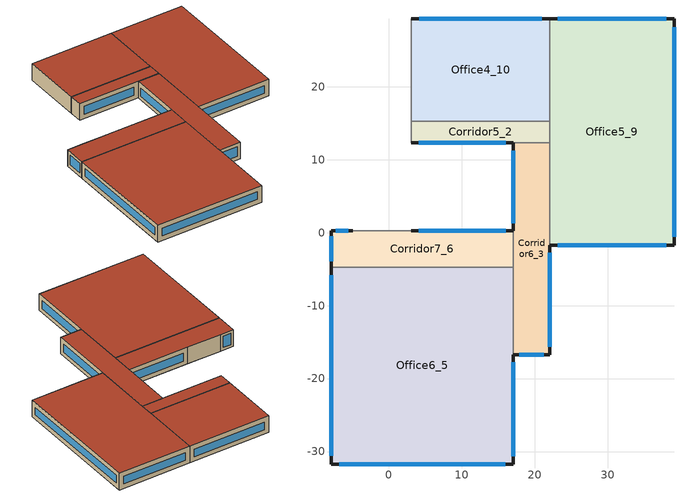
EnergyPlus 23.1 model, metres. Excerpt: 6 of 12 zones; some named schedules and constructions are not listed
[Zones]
Corridor5_2
 floor outside (90.1-2019 Nonresidential CZ 0 Exterior Floor (Mass)): 3.11,15.28 22.11,15.28 22.11,12.28 3.11,12.28 z7.07
 wall outside (90.1-2019 Nonresidential CZ 0 Exterior Wall (Mass)): 3.11,12.28 17.11,12.28 z7.07:11.07
 wall to Corridor4_4 (Interior Partition (Mass)): 3.11,15.28 3.11,12.28 z7.07:11.07
 wall to Corridor6_3 (Interior Partition (Mass)): 17.11,12.28 22.11,12.28 z7.07:11.07
 wall to Office5_9 (Interior Partition (Mass)): 22.11,12.28 22.11,15.28 z7.07:11.07
 wall to Office4_10 (Interior Partition (Mass)): 22.11,15.28 3.11,15.28 z7.07:11.07
 window (DoublePaneLoEe2): 4.16,12.28 16.05,12.28 z8.13:10.02
 roof outside (90.1-2019 Nonresidential CZ 0 Exterior Roof (Mass)): 3.11,15.28 3.11,12.28 22.11,12.28 22.11,15.28 z11.07
Corridor6_3
 floor outside (90.1-2019 Nonresidential CZ 0 Exterior Floor (Mass)): 17.11,12.28 22.11,12.28 22.11,-16.72 17.11,-16.72 z7.07
 wall outside (90.1-2019 Nonresidential CZ 0 Exterior Wall (Mass)): 17.11,12.28 17.11,0.28 / 17.11,-16.72 22.11,-16.72 22.11,-1.72 z7.07:11.07
 wall to Office6_5 (Interior Partition (Mass)): 17.11,-4.72 17.11,-16.72 z7.07:11.07
 wall to Corridor7_6 (Interior Partition (Mass)): 17.11,0.28 17.11,-4.72 z7.07:11.07
 wall to Office5_9 (Interior Partition (Mass)): 22.11,-1.72 22.11,12.28 z7.07:11.07
 window (DoublePaneLoEe2): 17.11,11.25 17.11,1.32 z8.11:10.04; 17.92,-16.72 21.29,-16.72 z7.89:10.26; 22.11,-15.65 22.11,-2.78 z8.14:10.01
 roof outside (90.1-2019 Nonresidential CZ 0 Exterior Roof (Mass)): 17.11,12.28 17.11,-16.72 22.11,-16.72 22.11,12.28 z11.07
Office6_5
 floor outside (90.1-2019 Nonresidential CZ 0 Exterior Floor (Mass)): -7.89,-31.72 -7.89,-4.72 17.11,-4.72 17.11,-31.72 z7.07
 wall outside (90.1-2019 Nonresidential CZ 0 Exterior Wall (Mass)): -7.89,-4.72 -7.89,-31.72 17.11,-31.72 17.11,-16.72 z7.07:11.07
 wall to Corridor7_6 (Interior Partition (Mass)): 17.11,-4.72 -7.89,-4.72 z7.07:11.07
 window (DoublePaneLoEe2): -6.77,-31.72 15.99,-31.72 z8.19:9.95; 17.11,-30.65 17.11,-17.78 z8.14:10.01; -7.89,-5.84 -7.89,-30.59 z8.2:9.95
 roof outside (90.1-2019 Nonresidential CZ 0 Exterior Roof (Mass)): -7.89,-31.72 17.11,-31.72 17.11,-4.72 -7.89,-4.72 z11.07
Corridor7_6
 floor outside (90.1-2019 Nonresidential CZ 0 Exterior Floor (Mass)): -7.89,-4.72 -7.89,0.28 17.11,0.28 17.11,-4.72 z7.07
 wall outside (90.1-2019 Nonresidential CZ 0 Exterior Wall (Mass)): -4.89,0.28 -7.89,0.28 -7.89,-4.72 / 17.11,0.28 3.11,0.28 z7.07:11.07
 wall to Corridor4_4 (Interior Partition (Mass)_FLIPPED): 3.11,0.28 -4.89,0.28 z7.07:11.07
 window (DoublePaneLoEe2): -5.52,0.28 -7.27,0.28 z7.7:10.45; 16.05,0.28 4.16,0.28 z8.13:10.02; -7.89,-0.53 -7.89,-3.9 z7.89:10.26
 roof outside (90.1-2019 Nonresidential CZ 0 Exterior Roof (Mass)): -7.89,-4.72 17.11,-4.72 17.11,0.28 -7.89,0.28 z11.07
Office5_9
 floor outside (90.1-2019 Nonresidential CZ 0 Exterior Floor (Mass)): 22.11,-1.72 22.11,29.28 39.11,29.28 39.11,-1.72 z7.07
 wall outside (90.1-2019 Nonresidential CZ 0 Exterior Wall (Mass)): 22.11,-1.72 39.11,-1.72 39.11,29.28 22.11,29.28 z7.07:11.07
 wall to Office4_10 (Interior Partition (Mass)): 22.11,29.28 22.11,15.28 z7.07:11.07
 window (DoublePaneLoEe2): 23.19,-1.72 38.02,-1.72 / 38.02,29.28 23.19,29.28 z8.16:9.99; 39.11,-0.58 39.11,28.15 z8.21:9.94
 roof outside (90.1-2019 Nonresidential CZ 0 Exterior Roof (Mass)): 22.11,-1.72 39.11,-1.72 39.11,29.28 22.11,29.28 z11.07
Office4_10
 floor outside (90.1-2019 Nonresidential CZ 0 Exterior Floor (Mass)): 3.11,29.28 22.11,29.28 22.11,15.28 3.11,15.28 z7.07
 wall outside (90.1-2019 Nonresidential CZ 0 Exterior Wall (Mass)): 22.11,29.28 3.11,29.28 z7.07:11.07
 wall to Corridor4_4 (Interior Partition (Mass)_FLIPPED): 3.11,29.28 3.11,15.28 z7.07:11.07
 window (DoublePaneLoEe2): 21.01,29.28 4.2,29.28 z8.17:9.98
 roof outside (90.1-2019 Nonresidential CZ 0 Exterior Roof (Mass)): 3.11,29.28 3.11,15.28 22.11,15.28 22.11,29.28 z11.07
[Schedule:Week:Daily]
NatVentAvail_Office1_8_43: a5c1f2f4-ae9a-427a-83af-6f2081725214, 3cd9093f-16f6-450c-bd87-b75ea1c9f8c0, 11197a7d-2cf5-4a3a-b53b-c7425a4f4725, b772389e-d027-4e19-9363-2279f67ab120, 0a6beafd-9649-4f8b-9b98-5771586d6be2, 0e4a4c7a-97de-49a6-bbc2-b95a9a450003, 97319662-3008-42c6-898f-9a583bf7c875, a5c1f2f4-ae9a-427a-83af-6f2081725214, a5c1f2f4-ae9a-427a-83af-6f2081725214, a5c1f2f4-ae9a-427a-83af-6f2081725214, a5c1f2f4-ae9a-427a-83af-6f2081725214, a5c1f2f4-ae9a-427a-83af-6f2081725214
NatVentAvail_Office1_8_44: a779107e-77a2-4bf5-a5cd-e0b9ab3ca369, 2cc14214-4a17-431f-b3e2-6287a0eebc72, de160c68-7370-4ca4-ac2f-c85aaea4b271, e066c5fe-9726-4678-845b-fbcbf02c1c73, 7f05cdac-83f3-426f-aeee-058729faae82, da258078-2599-4441-8251-f2a8ed56b9ff, e961eb69-6196-47ee-a5ab-4609efecf080, a779107e-77a2-4bf5-a5cd-e0b9ab3ca369, a779107e-77a2-4bf5-a5cd-e0b9ab3ca369, a779107e-77a2-4bf5-a5cd-e0b9ab3ca369, a779107e-77a2-4bf5-a5cd-e0b9ab3ca369, a779107e-77a2-4bf5-a5cd-e0b9ab3ca369
NatVentAvail_Office1_8_45: b9f31716-6f31-4541-9ba2-50344bcb8c95, b930cbea-39b9-4d41-bc41-e8a4113a257c, 7f1fb89a-3084-47ba-ae63-e171ece6ad76, 7c3cc457-56e0-4293-8ff5-62cc353214ff, 45903201-a7ff-4873-9a96-1d8e6987fc98, 847d9462-010c-433f-af47-e00057295ef7, b9f31716-6f31-4541-9ba2-50344bcb8c95, b9f31716-6f31-4541-9ba2-50344bcb8c95, b9f31716-6f31-4541-9ba2-50344bcb8c95, b9f31716-6f31-4541-9ba2-50344bcb8c95, b9f31716-6f31-4541-9ba2-50344bcb8c95, b9f31716-6f31-4541-9ba2-50344bcb8c95
NatVentAvail_Office1_8_46: 2f068140-464e-4d33-ad4d-cbae9a3e1bc4, 824ba681-8fe7-4c19-bca1-cffc6128756d, 3ec83101-8f56-44ee-9ed5-cf1d06126cc0, 4017bf4a-3589-45be-b8bb-76c6ceced9e4, 46afd1bf-ce16-4cde-a2eb-bdcc5a917640, 89843bde-592a-4f8b-95a4-f3477f7bf965, fa9d65f5-ce2b-488a-ad0c-46271d732b47, 2f068140-464e-4d33-ad4d-cbae9a3e1bc4, 2f068140-464e-4d33-ad4d-cbae9a3e1bc4, 2f068140-464e-4d33-ad4d-cbae9a3e1bc4, 2f068140-464e-4d33-ad4d-cbae9a3e1bc4, 2f068140-464e-4d33-ad4d-cbae9a3e1bc4
NatVentAvail_Office1_8_47: d9e10ad7-51fd-4145-b6e7-93014b8f2588, e57aa025-f74d-44c8-ad91-8f324a09d30a, 946c4e68-09f5-4f11-9aed-95c10ce84668, d8932f60-c0a6-4387-9e1a-813696adf7f9, c98b6996-4ffd-4d41-8912-da14493215a4, 2e18ff48-5f9d-476e-b326-106a550564fb, 32e00edb-47e2-4eae-804b-9b9980c6fa99, d9e10ad7-51fd-4145-b6e7-93014b8f2588, d9e10ad7-51fd-4145-b6e7-93014b8f2588, d9e10ad7-51fd-4145-b6e7-93014b8f2588, d9e10ad7-51fd-4145-b6e7-93014b8f2588, d9e10ad7-51fd-4145-b6e7-93014b8f2588
NatVentAvail_Office1_8_48: 1d44939e-a907-4168-b92c-8ba9d336e79e, 6cd4a709-afa0-4b95-bb14-157b0a83d5ba, 41473d56-74af-4c88-9101-7f32721c54e1, dc852143-0bb0-42a9-ac2e-99d3bc655bf2, 76882299-0c36-46cb-a397-7691c0ed277e, e48911b6-987d-4dbf-ab65-d282ab3fb483, ea042886-315d-4c8d-b018-539c2f725a75, 1d44939e-a907-4168-b92c-8ba9d336e79e, 1d44939e-a907-4168-b92c-8ba9d336e79e, 1d44939e-a907-4168-b92c-8ba9d336e79e, 1d44939e-a907-4168-b92c-8ba9d336e79e, 1d44939e-a907-4168-b92c-8ba9d336e79e
NatVentAvail_Office1_8_49: ca57bcbc-12f7-49bb-82a5-0c9e4e5dd167, a6a27a87-4e34-4a7d-8efd-05889b22b597, 8c7d7e3f-dd81-4de0-8571-9261eabf6db6, 4480cba3-b44f-48b2-a9a1-08f392aea732, 943d6d1e-1e94-4810-9989-480de998c5ae, 36f0d60e-f698-4391-bf0f-744799e2ef16, 8ac1d95d-96e7-48e2-83b5-6a5e3e9713d4, ca57bcbc-12f7-49bb-82a5-0c9e4e5dd167, ca57bcbc-12f7-49bb-82a5-0c9e4e5dd167, ca57bcbc-12f7-49bb-82a5-0c9e4e5dd167, ca57bcbc-12f7-49bb-82a5-0c9e4e5dd167, ca57bcbc-12f7-49bb-82a5-0c9e4e5dd167
NatVentAvail_Office1_8_50: f1408c1c-1257-4793-bf68-a6430b0ba2e4, b6c4c231-e14a-40f4-bf9b-4594033bda49, 6eb091f9-cfdd-4e0f-86e4-9d01e58cf513, 52a766e8-2e67-4868-869b-202642312fd1, 99d8494d-338e-4d5f-9e86-98e8d121d9ac, 2ceb80d7-42e1-4379-b31c-49ad59509332, b1d4242b-1cb3-4e89-ac94-0b46fe67734f, f1408c1c-1257-4793-bf68-a6430b0ba2e4, f1408c1c-1257-4793-bf68-a6430b0ba2e4, f1408c1c-1257-4793-bf68-a6430b0ba2e4, f1408c1c-1257-4793-bf68-a6430b0ba2e4, f1408c1c-1257-4793-bf68-a6430b0ba2e4
NatVentAvail_Office1_8_51: 097c0ba5-5173-4d04-97af-a5ec81812edc, a338013e-b9f0-4902-9644-a3232e02099a, f7e3c77e-5449-477e-a471-9f25252e6c5f, 67953caa-6fbe-4459-a01d-3ac6bac9e99b, d0571d5d-8edd-40a7-8ed0-0ffebc72d55c, 9a06251b-1e92-44a9-9911-779338e8aaf9, c321b790-a382-4bc5-81ad-44893205e578, 097c0ba5-5173-4d04-97af-a5ec81812edc, 097c0ba5-5173-4d04-97af-a5ec81812edc, 097c0ba5-5173-4d04-97af-a5ec81812edc, 097c0ba5-5173-4d04-97af-a5ec81812edc, 097c0ba5-5173-4d04-97af-a5ec81812edc
NatVentAvail_Office1_8_52: 24820846-7d14-43a7-9a9e-707d37791b36, 24820846-7d14-43a7-9a9e-707d37791b36, 24820846-7d14-43a7-9a9e-707d37791b36, 24820846-7d14-43a7-9a9e-707d37791b36, 24820846-7d14-43a7-9a9e-707d37791b36, 24820846-7d14-43a7-9a9e-707d37791b36, 24820846-7d14-43a7-9a9e-707d37791b36, 24820846-7d14-43a7-9a9e-707d37791b36, 24820846-7d14-43a7-9a9e-707d37791b36, 24820846-7d14-43a7-9a9e-707d37791b36, 24820846-7d14-43a7-9a9e-707d37791b36, 24820846-7d14-43a7-9a9e-707d37791b36
CoolAvail_Office5_9_0: e8a7a456-f35c-41db-abb5-3854b57a4a8d, 430e0d3d-58c2-4aec-afdb-d605db7b8648, ab0c3027-7817-4d72-b5c0-cd980231a761, 14b6d13f-a473-471b-9fbb-08d581a0ce02, a48b88f9-07e0-4010-96dc-59713181a363, 89de34d2-2dd9-4049-9d22-85784dc181bc, 338409f4-23da-4a95-87bb-b5453c6bfbe3, e8a7a456-f35c-41db-abb5-3854b57a4a8d, e8a7a456-f35c-41db-abb5-3854b57a4a8d, e8a7a456-f35c-41db-abb5-3854b57a4a8d, e8a7a456-f35c-41db-abb5-3854b57a4a8d, e8a7a456-f35c-41db-abb5-3854b57a4a8d
CoolAvail_Office5_9_1: 7b3c559d-0aef-43ea-a2ce-0318257733e3, e7ed4a42-523c-45b9-9ee1-2246b49d0102, d9997ec5-5d7d-4562-a451-0712c9815192, efa306bb-c40d-4702-b829-d0e4e0c31acd, 5be4ba0f-0204-4927-8aec-d1636d45171a, 2f66b8c4-6ef0-4fbd-8ce6-974ce3c89f0c, caf824a4-a3be-4083-a551-7f421d542df5, 7b3c559d-0aef-43ea-a2ce-0318257733e3, 7b3c559d-0aef-43ea-a2ce-0318257733e3, 7b3c559d-0aef-43ea-a2ce-0318257733e3, 7b3c559d-0aef-43ea-a2ce-0318257733e3, 7b3c559d-0aef-43ea-a2ce-0318257733e3
CoolAvail_Office5_9_2: a9c2fa70-b016-4470-8a54-b6d90d6445cd, f058fb93-0cec-49a4-ae9b-0f11016973ab, 5be4ba0f-0204-4927-8aec-d1636d45171a, 06497613-a484-4b64-b070-3ea0d2b0b9f8, 430e0d3d-58c2-4aec-afdb-d605db7b8648, a5c7f385-74d1-49b4-a6a0-fcf7fbfdf335, b03e3c72-2ed8-495e-a120-07ad8ab622b6, a9c2fa70-b016-4470-8a54-b6d90d6445cd, a9c2fa70-b016-4470-8a54-b6d90d6445cd, a9c2fa70-b016-4470-8a54-b6d90d6445cd, a9c2fa70-b016-4470-8a54-b6d90d6445cd, a9c2fa70-b016-4470-8a54-b6d90d6445cd
CoolAvail_Office5_9_3: 373ca95a-3a92-431b-a200-0ffc7b791353, 6dc2537d-0a03-47fa-a77c-5a833ab77bb5, 5647ce69-c422-4e35-89d0-5af521a42bc6, d5f30222-38cf-4038-b513-648505a551c6, c792bcbf-a619-4ebe-8713-6b6357345cc9, e8a7a456-f35c-41db-abb5-3854b57a4a8d, 889504ed-cc3c-4478-a401-feaf151c3374, 373ca95a-3a92-431b-a200-0ffc7b791353, 373ca95a-3a92-431b-a200-0ffc7b791353, 373ca95a-3a92-431b-a200-0ffc7b791353, 373ca95a-3a92-431b-a200-0ffc7b791353, 373ca95a-3a92-431b-a200-0ffc7b791353
CoolAvail_Office5_9_4: 2a90f5af-cd0d-443e-9909-4e66b2a6d2b5, 9dbb1a9e-6cc1-4dac-8232-0f6dc888a239, cea3bf1f-08fe-4b46-bf2d-c052a72e6e5e, 2d981932-6704-4ae0-a46d-5f3c6e4c6215, 68609801-f603-4097-ab0d-d89a0fc87fb2, adb6c0a4-ca9f-4441-89a3-ae0cf890318a, 9dbb1a9e-6cc1-4dac-8232-0f6dc888a239, 2a90f5af-cd0d-443e-9909-4e66b2a6d2b5, 2a90f5af-cd0d-443e-9909-4e66b2a6d2b5, 2a90f5af-cd0d-443e-9909-4e66b2a6d2b5, 2a90f5af-cd0d-443e-9909-4e66b2a6d2b5, 2a90f5af-cd0d-443e-9909-4e66b2a6d2b5
CoolAvail_Office5_9_5: 708b9954-edd7-4bbf-8c99-ca9d8d469657, 00b832de-05ed-48ef-98f5-8f74b3b03503, 37315c7c-481e-4722-a85a-669573da209f, 589703e0-bfca-48af-8786-e0e7de1ee020, 181bb2ad-51ec-49a2-ab54-77d58055a621, 04a06db5-088c-488e-bfea-54bbf27261c0, f03d95e4-1a2e-46ff-953e-a599571f40be, 708b9954-edd7-4bbf-8c99-ca9d8d469657, 708b9954-edd7-4bbf-8c99-ca9d8d469657, 708b9954-edd7-4bbf-8c99-ca9d8d469657, 708b9954-edd7-4bbf-8c99-ca9d8d469657, 708b9954-edd7-4bbf-8c99-ca9d8d469657
CoolAvail_Office5_9_6: 763d8b08-041d-4d45-a9cb-637f78540a08, 4d3406c0-467b-4c6d-ad3b-680af0e7b734, 4aae2a72-40b9-4954-b485-188fa409fe7d, 1b44bebf-92d4-4b8f-8272-5a0bedab0afa, 5cf1e3a8-82eb-4254-b502-c91e25a3afa1, d07a21bb-0a85-4795-879c-b45a037fd7d7, 666cb8e4-9a2e-47ca-baee-c9bf0db00492, 763d8b08-041d-4d45-a9cb-637f78540a08, 763d8b08-041d-4d45-a9cb-637f78540a08, 763d8b08-041d-4d45-a9cb-637f78540a08, 763d8b08-041d-4d45-a9cb-637f78540a08, 763d8b08-041d-4d45-a9cb-637f78540a08
CoolAvail_Office5_9_7: 02bd2350-1d92-4ef1-a3a6-8ae0f770aff8, 87104bfd-c2cb-46b7-97c8-a85a4f3c4e5a, b176fb6c-0df1-49e1-9448-16574a62d4b9, 84d90c66-08b4-4e4b-bf92-3c48665a6fe4, 848340ce-c395-4f50-b10f-20741e8042dd, 4f314c9a-045a-48cf-ab06-161634ac78b8, c3bd551a-a8e8-46ac-b62b-1fd2096f9fad, 02bd2350-1d92-4ef1-a3a6-8ae0f770aff8, 02bd2350-1d92-4ef1-a3a6-8ae0f770aff8, 02bd2350-1d92-4ef1-a3a6-8ae0f770aff8, 02bd2350-1d92-4ef1-a3a6-8ae0f770aff8, 02bd2350-1d92-4ef1-a3a6-8ae0f770aff8
CoolAvail_Office5_9_8: de32bc3c-c84e-45fa-900c-e48919e7307b, 7f8cfb6d-d4ad-4be6-b8c5-9fc9fcf38a63, d43daf61-b4b2-49c9-b7ea-f4bd62ad3a3d, 1e3f5b16-62ff-446e-b0f7-cd8578450525, 29c9e868-5bff-42eb-96b2-d0aec8542b23, 112673eb-49f6-49a1-bf5a-37b087540884, b69a8a62-896b-4ef4-a422-0ec6a2615c67, de32bc3c-c84e-45fa-900c-e48919e7307b, de32bc3c-c84e-45fa-900c-e48919e7307b, de32bc3c-c84e-45fa-900c-e48919e7307b, de32bc3c-c84e-45fa-900c-e48919e7307b, de32bc3c-c84e-45fa-900c-e48919e7307b
CoolAvail_Office5_9_9: 46f6d721-6904-4906-a337-3fc8ccbf81c3, 99b2a00a-68f2-4733-a140-8dbf0ac83a47, b69a8a62-896b-4ef4-a422-0ec6a2615c67, ab8a47f2-c8a9-4fac-9f75-a7c98ebd7916, 81620e2a-9733-4252-8ca6-ecea10aae41b, 388ae72f-5bdd-440c-8034-bae72f65dd33, c9316155-35b1-401e-926d-4808752c8ce7, 46f6d721-6904-4906-a337-3fc8ccbf81c3, 46f6d721-6904-4906-a337-3fc8ccbf81c3, 46f6d721-6904-4906-a337-3fc8ccbf81c3, 46f6d721-6904-4906-a337-3fc8ccbf81c3, 46f6d721-6904-4906-a337-3fc8ccbf81c3
CoolAvail_Office5_9_10: 8bbf264f-c332-41a4-84d9-a2ade2c1e71f, b69a8a62-896b-4ef4-a422-0ec6a2615c67, 533a9958-838b-4f93-89db-475d39e4c51b, 6a9abb66-4bd2-429b-9efd-fe49def27963, e7f1d87c-2f09-4d19-b292-d3417aed3de0, 7258c1f6-f87c-48c2-aec5-5a24cd91eb3e, b55cf89c-09b5-4666-b74b-f733b0be3fc3, 8bbf264f-c332-41a4-84d9-a2ade2c1e71f, 8bbf264f-c332-41a4-84d9-a2ade2c1e71f, 8bbf264f-c332-41a4-84d9-a2ade2c1e71f, 8bbf264f-c332-41a4-84d9-a2ade2c1e71f, 8bbf264f-c332-41a4-84d9-a2ade2c1e71f
CoolAvail_Office5_9_11: b69a8a62-896b-4ef4-a422-0ec6a2615c67, f3045754-e7b8-46a7-a4fe-5c10b4823175, b8c55d9c-cf91-41e5-8e9c-3524d581eb16, 4936ea22-1828-45a4-9dc0-118b25466bc1, e0236127-d030-4bee-99af-5afb2b6b5872, 847db224-25c3-440e-b712-dad1e136e9f9, 41b8ca75-8fda-4d0d-9151-3d7568cd3476, b69a8a62-896b-4ef4-a422-0ec6a2615c67, b69a8a62-896b-4ef4-a422-0ec6a2615c67, b69a8a62-896b-4ef4-a422-0ec6a2615c67, b69a8a62-896b-4ef4-a422-0ec6a2615c67, b69a8a62-896b-4ef4-a422-0ec6a2615c67
CoolAvail_Office5_9_12: 41da2fa8-287e-4b89-b23f-ff123eaf2390, a74b4e96-4858-4ea7-91a4-e40d2c2fc256, fd7cfb89-6f58-459e-88bd-2dd80de36c37, d1f14a29-5286-441c-9440-561974886a25, 29691164-6ea3-4d4e-91f2-6d079e9538a3, c69eb927-c514-4e91-aefb-89ffc00ba882, 8ba288db-10bf-4ad7-a50f-114ed6878d79, 41da2fa8-287e-4b89-b23f-ff123eaf2390, 41da2fa8-287e-4b89-b23f-ff123eaf2390, 41da2fa8-287e-4b89-b23f-ff123eaf2390, 41da2fa8-287e-4b89-b23f-ff123eaf2390, 41da2fa8-287e-4b89-b23f-ff123eaf2390
CoolAvail_Office5_9_13: 2f3a9e70-802f-4161-bfa3-ea6dd59d6a28, bfb39a66-6ef6-49cb-9175-ef611512aacd, c30c5fdc-d31d-4b3a-bebd-02206074c0b4, 86d4a1e3-06e8-427e-b76d-a58de71d7332, 750fcaa0-c91e-48d7-b9ac-a4ab5a3af4e2, d4a49226-3305-46b0-8c5c-469245a97b4f, 8afe19aa-6208-4ea8-bb8b-c281db761ddb, 2f3a9e70-802f-4161-bfa3-ea6dd59d6a28, 2f3a9e70-802f-4161-bfa3-ea6dd59d6a28, 2f3a9e70-802f-4161-bfa3-ea6dd59d6a28, 2f3a9e70-802f-4161-bfa3-ea6dd59d6a28, 2f3a9e70-802f-4161-bfa3-ea6dd59d6a28
CoolAvail_Office5_9_14: 6a45d70e-e8bc-4244-8e17-11526ab75dcf, 3c2d1ad4-0029-429b-8e9f-d410a073537b, 9a60c062-b64a-4a8f-844f-6a1bd758b4bd, dc433c08-3be4-4e9a-8e42-17c60e125d67, 90a36627-5034-475c-930e-03167d5dced8, 8749fe76-2ea2-4657-bfc2-a82d20db9fa5, 07997b36-958c-400b-8440-fe9817ddf4c3, 6a45d70e-e8bc-4244-8e17-11526ab75dcf, 6a45d70e-e8bc-4244-8e17-11526ab75dcf, 6a45d70e-e8bc-4244-8e17-11526ab75dcf, 6a45d70e-e8bc-4244-8e17-11526ab75dcf, 6a45d70e-e8bc-4244-8e17-11526ab75dcf
CoolAvail_Office5_9_15: 10883c99-1339-4a14-a578-36674fa29f50, 1ca91f3e-ed31-485d-bba6-ffa85d5447e0, 2cd6f613-999b-46fb-8d43-bf45f6fbad3c, 6eb091f9-cfdd-4e0f-86e4-9d01e58cf513, 11da9c62-81f5-4c24-8f83-69ab5ebf56df, 08122ba5-eec2-4e86-9c81-934c1c3d332b, e862df5f-0972-4033-bd1b-fc33ef832e3c, 10883c99-1339-4a14-a578-36674fa29f50, 10883c99-1339-4a14-a578-36674fa29f50, 10883c99-1339-4a14-a578-36674fa29f50, 10883c99-1339-4a14-a578-36674fa29f50, 10883c99-1339-4a14-a578-36674fa29f50
CoolAvail_Office5_9_16: 9b4451ba-4531-484a-b24a-7b79db179524, f513cd03-e051-49ed-8ef0-0e72a800a18e, aff96eac-6395-4428-936d-44c58361b655, 8b269b3a-f50d-428a-a625-acbdaf4533b6, 079988be-1ce6-4a84-9eeb-d0c9ced13833, 1cad93c9-2a97-43ec-b814-29e03c631bcd, 1b99cad3-3f1c-4254-820d-7475cc966e2f, 9b4451ba-4531-484a-b24a-7b79db179524, 9b4451ba-4531-484a-b24a-7b79db179524, 9b4451ba-4531-484a-b24a-7b79db179524, 9b4451ba-4531-484a-b24a-7b79db179524, 9b4451ba-4531-484a-b24a-7b79db179524
CoolAvail_Office5_9_17: 53aac514-1bfe-4f31-892b-411f3b15ccbe, dbccac22-d7d0-499c-9b00-5f3d28405e46, 847d1aee-5a1b-425c-8570-41fb4bc01d69, 28cf387f-780f-4fe0-8d02-66d859255fef, e829d018-733f-4536-ad3e-3cdcac497d5f, fd3dc796-2c6f-4fb4-9ee4-9ca8ab1088f8, 61353532-44e2-4e72-8884-d10c79152ffd, 53aac514-1bfe-4f31-892b-411f3b15ccbe, 53aac514-1bfe-4f31-892b-411f3b15ccbe, 53aac514-1bfe-4f31-892b-411f3b15ccbe, 53aac514-1bfe-4f31-892b-411f3b15ccbe, 53aac514-1bfe-4f31-892b-411f3b15ccbe
CoolAvail_Office5_9_18: 8c281e8c-1faa-42ae-842a-6ede0368b6c0, a57d735b-40ce-4b4e-b1aa-dbbdc0224d56, 08a0d38c-f8c6-4dac-b525-fea493abd8eb, 8c281e8c-1faa-42ae-842a-6ede0368b6c0, 0b23219c-76ae-4923-875a-7be7e1884192, f974e7a7-cb15-4b79-98f3-50a39be274b0, c61415ee-3961-4153-9587-2319e67391f1, 8c281e8c-1faa-42ae-842a-6ede0368b6c0, 8c281e8c-1faa-42ae-842a-6ede0368b6c0, 8c281e8c-1faa-42ae-842a-6ede0368b6c0, 8c281e8c-1faa-42ae-842a-6ede0368b6c0, 8c281e8c-1faa-42ae-842a-6ede0368b6c0
CoolAvail_Office5_9_19: 99f09a6a-6a3d-4c64-b04e-7344a382817a, 9cd7e6ec-6707-4c22-9237-f0a929152c31, 7e0d3554-a611-4346-aee3-f5560eb39785, 138b4a56-a07a-4893-8180-78f33cfc933b, a501b3f2-e232-4632-8b52-5910b3709cbb, b6b0f7b7-c726-4187-ab39-19710d10a11a, 532f4593-439a-4b34-a09c-de5c70722b40, 99f09a6a-6a3d-4c64-b04e-7344a382817a, 99f09a6a-6a3d-4c64-b04e-7344a382817a, 99f09a6a-6a3d-4c64-b04e-7344a382817a, 99f09a6a-6a3d-4c64-b04e-7344a382817a, 99f09a6a-6a3d-4c64-b04e-7344a382817a
CoolAvail_Office5_9_20: cfbdf803-1be8-4e67-a6e1-1cef50e2aeca, 3fbed170-edd6-4727-a772-67ca1adb60cd, 99f09a6a-6a3d-4c64-b04e-7344a382817a, 34661b52-b95d-4bc2-9fa2-b4817bcd8d69, 9110fddf-c034-4e75-b0e0-a5fda82e1c69, 475e95dd-8740-4ae2-91a4-d9d0761ebe73, e8b14294-4537-484c-a2f7-3b5c2a3f151b, cfbdf803-1be8-4e67-a6e1-1cef50e2aeca, cfbdf803-1be8-4e67-a6e1-1cef50e2aeca, cfbdf803-1be8-4e67-a6e1-1cef50e2aeca, cfbdf803-1be8-4e67-a6e1-1cef50e2aeca, cfbdf803-1be8-4e67-a6e1-1cef50e2aeca
CoolAvail_Office5_9_21: 5467b45b-9ade-4559-a91f-d9f74dfb4392, 00b832de-05ed-48ef-98f5-8f74b3b03503, b8cda9f7-163b-4697-bceb-33b4b1aae47b, 3cd9093f-16f6-450c-bd87-b75ea1c9f8c0, 5129212a-82cd-4688-b662-e1a89518d88b, abd01391-2cf3-4c18-96b6-7536c42a1aa5, c43dd409-1aef-47f1-8132-c331c6f89c0d, 5467b45b-9ade-4559-a91f-d9f74dfb4392, 5467b45b-9ade-4559-a91f-d9f74dfb4392, 5467b45b-9ade-4559-a91f-d9f74dfb4392, 5467b45b-9ade-4559-a91f-d9f74dfb4392, 5467b45b-9ade-4559-a91f-d9f74dfb4392
CoolAvail_Office5_9_22: 46afd1bf-ce16-4cde-a2eb-bdcc5a917640, fe1e2874-81fb-4b22-adbf-dd305b303279, f7fb3855-1efc-43e2-8cf9-9a2033fc96b7, aee49f10-c792-4e25-b9a6-1d7423f97222, 1302e4a8-71d7-422d-99ed-60c3f82b4f24, 2f068140-464e-4d33-ad4d-cbae9a3e1bc4, 1cca4ff0-4b40-4885-baf7-38d39b15c3ec, 46afd1bf-ce16-4cde-a2eb-bdcc5a917640, 46afd1bf-ce16-4cde-a2eb-bdcc5a917640, 46afd1bf-ce16-4cde-a2eb-bdcc5a917640, 46afd1bf-ce16-4cde-a2eb-bdcc5a917640, 46afd1bf-ce16-4cde-a2eb-bdcc5a917640
CoolAvail_Office5_9_23: 0b47f0fe-5577-45c2-9cfc-203a23ea8960, 8d287f28-cf9d-40e7-a7cd-1b6e89ca2a9c, fe084a1e-d938-4459-aa6c-65a79c84dfa5, 3f4758e1-24d7-40b5-aa0e-9b9ced1b1201, 0ce324a0-0c5a-4215-ab92-f5c398ec8ba1, c857142a-bdc1-4c75-b952-54e1aa0a49f3, 05d708ad-024d-46a4-af5b-b044bb3f8d64, 0b47f0fe-5577-45c2-9cfc-203a23ea8960, 0b47f0fe-5577-45c2-9cfc-203a23ea8960, 0b47f0fe-5577-45c2-9cfc-203a23ea8960, 0b47f0fe-5577-45c2-9cfc-203a23ea8960, 0b47f0fe-5577-45c2-9cfc-203a23ea8960
CoolAvail_Office5_9_24: 43723026-bbb4-42e9-af85-1de9acae8fd8, 13a1be76-44cf-485e-9711-800af908cecf, ae10a403-8aae-4bc3-91f3-90c23b073da7, 979d031e-7a21-485e-9bce-5417bd07b2a4, c53099ce-acd0-449a-a87e-28b8a74d9a0c, 589b7505-0e0d-464f-ab91-183f4e59972b, 9eb8cb2e-a187-4313-b239-e2dbe290cbda, 43723026-bbb4-42e9-af85-1de9acae8fd8, 43723026-bbb4-42e9-af85-1de9acae8fd8, 43723026-bbb4-42e9-af85-1de9acae8fd8, 43723026-bbb4-42e9-af85-1de9acae8fd8, 43723026-bbb4-42e9-af85-1de9acae8fd8
CoolAvail_Office5_9_25: 44c6cf45-a61f-4237-bf04-5e849ad2ddc4, 240bfeff-75e5-441d-9e19-89f4be5ba3c9, b9f31716-6f31-4541-9ba2-50344bcb8c95, 9a2f571f-a8eb-4f76-a42a-22028b924d3f, a9680c2f-57d7-4d0b-a19c-dba03b44bbaa, 97317ec7-25f9-41ac-86e6-8e5d1d1666ac, 33f84060-ef09-4916-b370-e6958e3b3aa2, 44c6cf45-a61f-4237-bf04-5e849ad2ddc4, 44c6cf45-a61f-4237-bf04-5e849ad2ddc4, 44c6cf45-a61f-4237-bf04-5e849ad2ddc4, 44c6cf45-a61f-4237-bf04-5e849ad2ddc4, 44c6cf45-a61f-4237-bf04-5e849ad2ddc4
CoolAvail_Office5_9_26: 6ce3ed81-a7d6-4b80-a895-4a69b0babf7d, 45937cbe-892e-487e-b3bd-03a45aa4adc1, c0455bdd-af95-4971-8ef5-a4ce6233f74b, 7c16a9a9-536f-470f-b94a-3461c8ce2c7f, 4e8ec702-eccb-48c9-be7a-b4e620d11ed5, 57d5eec5-71b2-4c70-b8d5-8f8758f83b74, baf51103-ed76-46ed-9d19-b848216be30b, 6ce3ed81-a7d6-4b80-a895-4a69b0babf7d, 6ce3ed81-a7d6-4b80-a895-4a69b0babf7d, 6ce3ed81-a7d6-4b80-a895-4a69b0babf7d, 6ce3ed81-a7d6-4b80-a895-4a69b0babf7d, 6ce3ed81-a7d6-4b80-a895-4a69b0babf7d
CoolAvail_Office5_9_27: a2f5439f-c3cd-45c2-be62-8f5a9cf1a139, 8ea6eb9d-bced-4abf-b23f-a16258133356, b4124ec5-0540-413f-b80d-d3da15a69d38, 0c990a04-98ad-4999-8986-5d1af58771a9, 84a958a5-76b6-4d1b-a61b-dc7ecc07087d, b4bfe456-227b-47de-943d-ec78ccb2f744, 32c15e8a-c783-40b4-8139-aeb1af17eeb3, a2f5439f-c3cd-45c2-be62-8f5a9cf1a139, a2f5439f-c3cd-45c2-be62-8f5a9cf1a139, a2f5439f-c3cd-45c2-be62-8f5a9cf1a139, a2f5439f-c3cd-45c2-be62-8f5a9cf1a139, a2f5439f-c3cd-45c2-be62-8f5a9cf1a139
CoolAvail_Office5_9_28: 36a083da-d3d5-43c9-b7d2-3e8cbcd291a5, 75635ad2-147c-48cc-9360-a4e96b92f7b7, 8df3e9d2-1144-4367-925f-949e76229214, 489e27a7-ce73-4562-a476-d76abc720351, 28cf387f-780f-4fe0-8d02-66d859255fef, b398f28b-5c09-4770-9c98-d01447583dbb, 5467b45b-9ade-4559-a91f-d9f74dfb4392, 36a083da-d3d5-43c9-b7d2-3e8cbcd291a5, 36a083da-d3d5-43c9-b7d2-3e8cbcd291a5, 36a083da-d3d5-43c9-b7d2-3e8cbcd291a5, 36a083da-d3d5-43c9-b7d2-3e8cbcd291a5, 36a083da-d3d5-43c9-b7d2-3e8cbcd291a5
CoolAvail_Office5_9_29: a1aed9b5-ab9b-40bf-9d0f-50928aaea371, 51876491-c1b4-4518-9b58-1e1af6a768f8, e411209c-4f22-4549-9a0f-bd1254d4a333, 6b865d10-614c-419d-a77d-0d137d48593d, 28cf387f-780f-4fe0-8d02-66d859255fef, 28cf387f-780f-4fe0-8d02-66d859255fef, 714d5f4f-1ce3-49bb-90cb-2c0c29c850df, a1aed9b5-ab9b-40bf-9d0f-50928aaea371, a1aed9b5-ab9b-40bf-9d0f-50928aaea371, a1aed9b5-ab9b-40bf-9d0f-50928aaea371, a1aed9b5-ab9b-40bf-9d0f-50928aaea371, a1aed9b5-ab9b-40bf-9d0f-50928aaea371
CoolAvail_Office5_9_30: ce3927f1-79df-4182-a143-491cc1ed8d00, b69a8a62-896b-4ef4-a422-0ec6a2615c67, 3e730d68-4ebc-4391-8e68-83ae88f40ea6, f8198d78-944b-47a9-8f76-203c1a4674a7, 051b1d62-8712-4c38-8906-a592279e2e30, ec1663bb-de67-45e2-a772-d4c62d1a9c76, 7d75f803-26e3-4a7e-989a-edfc36fb74c8, ce3927f1-79df-4182-a143-491cc1ed8d00, ce3927f1-79df-4182-a143-491cc1ed8d00, ce3927f1-79df-4182-a143-491cc1ed8d00, ce3927f1-79df-4182-a143-491cc1ed8d00, ce3927f1-79df-4182-a143-491cc1ed8d00
CoolAvail_Office5_9_31: 1b044666-3799-4978-ba92-8142ae7cce81, 34661b52-b95d-4bc2-9fa2-b4817bcd8d69, e411209c-4f22-4549-9a0f-bd1254d4a333, 2602971e-e2b5-47c7-be14-6eae3b630083, 95db7498-f620-4ca2-ae64-4b3c5beb15ea, a99d6ef9-3d81-44e5-a53a-1a8384ac6ce0, 1766556a-9b71-40c3-a67e-0438e5f7b24e, 1b044666-3799-4978-ba92-8142ae7cce81, 1b044666-3799-4978-ba92-8142ae7cce81, 1b044666-3799-4978-ba92-8142ae7cce81, 1b044666-3799-4978-ba92-8142ae7cce81, 1b044666-3799-4978-ba92-8142ae7cce81
CoolAvail_Office5_9_32: 9b9f3479-ff7f-4a9d-a6d7-76a9709c2e71, 2b28b044-ed8f-4c0d-82a1-980130bf2248, f87d27da-031e-4d63-801a-b7f69741a6b4, 81dabb06-9689-4343-879f-110b122c3645, 1242ee56-d6cf-462a-ade5-11d30a9780d5, e344ddef-4962-420f-85e2-f5c150d679e5, ffd09ddc-9102-4ad7-be12-65ce090cfeba, 9b9f3479-ff7f-4a9d-a6d7-76a9709c2e71, 9b9f3479-ff7f-4a9d-a6d7-76a9709c2e71, 9b9f3479-ff7f-4a9d-a6d7-76a9709c2e71, 9b9f3479-ff7f-4a9d-a6d7-76a9709c2e71, 9b9f3479-ff7f-4a9d-a6d7-76a9709c2e71
CoolAvail_Office5_9_33: b55eb57c-643e-4fc9-b324-50d3e40fb666, 491f8cdb-9c3c-4dc9-8fcd-590ef5e77c89, 5b6d78ea-f767-428e-86c2-ba8ecb36dfaa, eb0fa9bf-e4a1-4a5d-9ac5-d7e4c1240da4, 9d154d37-4260-4026-8928-29595f42171f, b8cda9f7-163b-4697-bceb-33b4b1aae47b, b03318f2-b386-4f2d-81cc-0c0b5e91b8b3, b55eb57c-643e-4fc9-b324-50d3e40fb666, b55eb57c-643e-4fc9-b324-50d3e40fb666, b55eb57c-643e-4fc9-b324-50d3e40fb666, b55eb57c-643e-4fc9-b324-50d3e40fb666, b55eb57c-643e-4fc9-b324-50d3e40fb666
CoolAvail_Office5_9_34: 02330130-0b7b-4af9-9bd3-7d9e0938c6e9, df49a15c-b2ff-46f6-8f8e-6f0da56214ec, 434c5413-1246-47ac-9f07-298d2dff6bae, c2e363a4-ecad-423c-9f6e-9bc37d77a88e, a48b2b46-5358-4de7-bb09-8bf259215a9f, f8dbe09b-ed34-4ddf-8900-e122ace980da, 69f5ed30-1af8-4d5d-aec1-3eb095da9fb7, 02330130-0b7b-4af9-9bd3-7d9e0938c6e9, 02330130-0b7b-4af9-9bd3-7d9e0938c6e9, 02330130-0b7b-4af9-9bd3-7d9e0938c6e9, 02330130-0b7b-4af9-9bd3-7d9e0938c6e9, 02330130-0b7b-4af9-9bd3-7d9e0938c6e9
CoolAvail_Office5_9_35: 02c76f76-94cf-461c-afbc-bc5b4ff9c805, a0c0cab8-4f9a-4ced-bd05-3508abf56f70, 7b3c559d-0aef-43ea-a2ce-0318257733e3, b5026e55-8b1b-482d-9523-32ea7c3d715a, 666cb8e4-9a2e-47ca-baee-c9bf0db00492, 577f36fc-207c-4c03-8701-113d78fc15b1, a0f41693-ff3a-4fe0-b7b3-2f072955540f, 02c76f76-94cf-461c-afbc-bc5b4ff9c805, 02c76f76-94cf-461c-afbc-bc5b4ff9c805, 02c76f76-94cf-461c-afbc-bc5b4ff9c805, 02c76f76-94cf-461c-afbc-bc5b4ff9c805, 02c76f76-94cf-461c-afbc-bc5b4ff9c805
CoolAvail_Office5_9_36: 63d49d35-fa98-462d-a070-65141f953828, cfbdf803-1be8-4e67-a6e1-1cef50e2aeca, 44d64cc3-a848-4a1f-8d9e-95b665a51591, 3c02e85b-ea55-499d-8f5b-588ac2eb91b2, 69c12021-d423-489c-8a8f-9282d813251f, db116403-2cab-48ed-bfee-180b4db1194b, b9f31716-6f31-4541-9ba2-50344bcb8c95, 63d49d35-fa98-462d-a070-65141f953828, 63d49d35-fa98-462d-a070-65141f953828, 63d49d35-fa98-462d-a070-65141f953828, 63d49d35-fa98-462d-a070-65141f953828, 63d49d35-fa98-462d-a070-65141f953828
CoolAvail_Office5_9_37: 28cf387f-780f-4fe0-8d02-66d859255fef, dea5abc6-c6a5-4ad8-9db0-dd04b8648f47, f8f031fb-55d7-4113-826e-46df9e269b83, 9439cbf5-d5ff-4074-a405-9ab2b460fbb4, 80aae938-f4e7-4bfd-bcac-6303aa2b673e, 430e0d3d-58c2-4aec-afdb-d605db7b8648, 3e2ffb6e-4ba5-4575-9637-70f477fbe3e4, 28cf387f-780f-4fe0-8d02-66d859255fef, 28cf387f-780f-4fe0-8d02-66d859255fef, 28cf387f-780f-4fe0-8d02-66d859255fef, 28cf387f-780f-4fe0-8d02-66d859255fef, 28cf387f-780f-4fe0-8d02-66d859255fef
CoolAvail_Office5_9_38: 8082231e-6d23-4a24-b053-6047dec3c4d4, 03acb633-0e3a-4c43-ba6c-1c1954176612, 63d49d35-fa98-462d-a070-65141f953828, b39f9c08-f252-49b5-b819-695040dc3642, 9d3e4857-92ef-4dd8-97cb-17e5176d520d, d1ffbada-6852-4fe5-92ac-6576efdba325, 954b7ab4-e2b9-4bf8-9b50-9685aff6042e, 8082231e-6d23-4a24-b053-6047dec3c4d4, 8082231e-6d23-4a24-b053-6047dec3c4d4, 8082231e-6d23-4a24-b053-6047dec3c4d4, 8082231e-6d23-4a24-b053-6047dec3c4d4, 8082231e-6d23-4a24-b053-6047dec3c4d4
CoolAvail_Office5_9_39: 45903201-a7ff-4873-9a96-1d8e6987fc98, caadc734-b040-485b-bb9c-427144f03ec6, c2ac46ce-d703-499b-8642-5c076bb1a8c2, 227e6952-2946-49a0-bb76-e66d42418431, 4f15297a-f34a-4033-bc6e-cdefa81589fa, f6632674-8357-41c2-a392-1f5c7f2c57ad, 28cf387f-780f-4fe0-8d02-66d859255fef, 45903201-a7ff-4873-9a96-1d8e6987fc98, 45903201-a7ff-4873-9a96-1d8e6987fc98, 45903201-a7ff-4873-9a96-1d8e6987fc98, 45903201-a7ff-4873-9a96-1d8e6987fc98, 45903201-a7ff-4873-9a96-1d8e6987fc98
CoolAvail_Office5_9_40: 6b865d10-614c-419d-a77d-0d137d48593d, 5d2f6e18-a4a7-4761-b986-358a724ba59e, d8219eba-6049-4719-bbae-982766623e24, 7c8d18ee-8c49-4ee1-a37a-0f502e04c430, 91312270-6507-49d8-b3af-f2f66574d585, dc948ca8-26c4-4469-b8a7-68576a6a40b3, 0a490d19-edc0-4b3b-aefc-552a68770a68, 6b865d10-614c-419d-a77d-0d137d48593d, 6b865d10-614c-419d-a77d-0d137d48593d, 6b865d10-614c-419d-a77d-0d137d48593d, 6b865d10-614c-419d-a77d-0d137d48593d, 6b865d10-614c-419d-a77d-0d137d48593d
CoolAvail_Office5_9_41: 52267322-b833-48d4-93e8-5bd0c94710a0, 01baa899-09a0-4ea4-8af9-04391befd078, 3cfdcbb5-4bc2-4460-ab53-19f944b304c8, 5a53f045-15ef-458e-965d-aaa883960cef, 75e94847-8e13-4c8b-93ed-5684a680ae61, ae225517-4b84-49a0-8c55-97e60d2b6754, 51fce39d-d843-4d8b-ae4d-b7cb47dbfb7f, 52267322-b833-48d4-93e8-5bd0c94710a0, 52267322-b833-48d4-93e8-5bd0c94710a0, 52267322-b833-48d4-93e8-5bd0c94710a0, 52267322-b833-48d4-93e8-5bd0c94710a0, 52267322-b833-48d4-93e8-5bd0c94710a0
CoolAvail_Office5_9_42: d3506403-cd9a-4c28-b6db-d9150907f1b8, 692a7c8a-1c99-4a6f-8feb-491007400ad0, c3cf2fd4-39ad-4fb4-b75a-b768009b5a3f, 71c67952-b934-4771-baec-41a3a5247320, dab5211e-4043-4bd5-b6a3-686c985c5db3, 631f01d7-ab7f-49d3-a252-7019c9405a3c, 0cd4baa2-a235-4268-b642-3bd5f5058037, d3506403-cd9a-4c28-b6db-d9150907f1b8, d3506403-cd9a-4c28-b6db-d9150907f1b8, d3506403-cd9a-4c28-b6db-d9150907f1b8, d3506403-cd9a-4c28-b6db-d9150907f1b8, d3506403-cd9a-4c28-b6db-d9150907f1b8
CoolAvail_Office5_9_43: 27a775d1-2799-4b96-a959-0eb89fe98382, 80cb1e91-8182-49b5-aa72-dbc3962e2512, a8c0b0d8-d3ef-4760-8a4d-0035488eedfd, 70cd05d9-751b-4cee-935f-a584857e498e, 985b0579-1d94-41d4-8b54-0f404620d070, 2da556a9-50ba-4206-8bbf-ba9ac385cfa5, 2c672940-19b7-421a-8188-54d8e7ba72d3, 27a775d1-2799-4b96-a959-0eb89fe98382, 27a775d1-2799-4b96-a959-0eb89fe98382, 27a775d1-2799-4b96-a959-0eb89fe98382, 27a775d1-2799-4b96-a959-0eb89fe98382, 27a775d1-2799-4b96-a959-0eb89fe98382
CoolAvail_Office5_9_44: a763327f-e078-42a5-8e02-3a0dd7feaced, 507399da-2a8b-4e1a-a11d-a71815d56c38, 63c9e9cc-76f8-4b48-bbd6-0d91a32845e8, ecd5ae4a-d016-4fc5-a8fc-8a09832a413c, cb8ddd0d-6da4-4fc2-b4fa-15d8e421a79f, 24be1c14-e195-4564-b384-0d43ed87b026, 5ba7f730-b240-402d-9719-cdd0aa8d87dd, a763327f-e078-42a5-8e02-3a0dd7feaced, a763327f-e078-42a5-8e02-3a0dd7feaced, a763327f-e078-42a5-8e02-3a0dd7feaced, a763327f-e078-42a5-8e02-3a0dd7feaced, a763327f-e078-42a5-8e02-3a0dd7feaced
CoolAvail_Office5_9_45: 3612b8da-0a1d-4bb5-975c-bc49aac4a66a, b69a8a62-896b-4ef4-a422-0ec6a2615c67, a7d40797-0fdf-4174-8411-34bf25558046, 6b474365-af8e-458e-849a-788c33d72759, c2ac46ce-d703-499b-8642-5c076bb1a8c2, 1bf324af-11f4-43df-bf20-d492d21d8c1b, 3612b8da-0a1d-4bb5-975c-bc49aac4a66a, 3612b8da-0a1d-4bb5-975c-bc49aac4a66a, 3612b8da-0a1d-4bb5-975c-bc49aac4a66a, 3612b8da-0a1d-4bb5-975c-bc49aac4a66a, 3612b8da-0a1d-4bb5-975c-bc49aac4a66a, 3612b8da-0a1d-4bb5-975c-bc49aac4a66a
CoolAvail_Office5_9_46: ace6e12e-48a4-4ecd-a18d-52a5a243a985, 692a7c8a-1c99-4a6f-8feb-491007400ad0, 1bf8160f-5c12-46e4-81d6-3d2eccfed065, bc62c44f-56ad-4c04-94db-d57fc7f6c792, bff58965-9f1a-46c8-9463-f46d51d88d8f, 89dab37f-e068-488d-b21d-74fde9172915, 1fdc2da5-1815-4ef0-be14-241d1055f806, ace6e12e-48a4-4ecd-a18d-52a5a243a985, ace6e12e-48a4-4ecd-a18d-52a5a243a985, ace6e12e-48a4-4ecd-a18d-52a5a243a985, ace6e12e-48a4-4ecd-a18d-52a5a243a985, ace6e12e-48a4-4ecd-a18d-52a5a243a985
CoolAvail_Office5_9_47: d73cfe5b-732e-409d-9361-381d8572ca1b, aa4eaca1-4b3c-4157-ac38-55343d148e1e, c1399a7c-f1d2-4747-81b9-383578351be8, e56826dc-c560-4824-b1a5-68cde07b9c75, 504b8e7b-b91e-4039-834f-28c4107da531, 206faf31-e17b-4553-a43e-00f4809626aa, c3e0a98c-3013-4bfc-aefc-7d57471c2358, d73cfe5b-732e-409d-9361-381d8572ca1b, d73cfe5b-732e-409d-9361-381d8572ca1b, d73cfe5b-732e-409d-9361-381d8572ca1b, d73cfe5b-732e-409d-9361-381d8572ca1b, d73cfe5b-732e-409d-9361-381d8572ca1b
CoolAvail_Office5_9_48: 1d553196-b9fd-4d8c-a6f0-93a3df51ab2f, c7d7a3af-1110-4a44-959f-95b394fee1b7, 3dcea64d-c26a-4ad6-92c3-77ce39606ded, d2362845-9ff8-4fd9-b0f1-9023312239cd, 9fde79ce-808b-4be5-9236-183462dafdd2, 418b17a6-e311-4229-9af6-ff0bf72ee066, 265335a5-86b4-4fae-9e1f-64f20e376f08, 1d553196-b9fd-4d8c-a6f0-93a3df51ab2f, 1d553196-b9fd-4d8c-a6f0-93a3df51ab2f, 1d553196-b9fd-4d8c-a6f0-93a3df51ab2f, 1d553196-b9fd-4d8c-a6f0-93a3df51ab2f, 1d553196-b9fd-4d8c-a6f0-93a3df51ab2f
CoolAvail_Office5_9_49: bf53786d-7c89-45a7-a65d-7379e5393172, f01ccdc8-e9a9-4fe8-956d-1121a3138034, 10db8715-2282-4dd2-ba16-2b620b72219b, 17c9e906-b66c-40b7-849a-e7c207e2248d, f080f6a6-0fa1-4244-9e8f-dbb833461611, 82637cac-59b5-4817-9ec8-bce127f1267e, d4c5f88b-37b3-48ab-934d-acf822dcba40, bf53786d-7c89-45a7-a65d-7379e5393172, bf53786d-7c89-45a7-a65d-7379e5393172, bf53786d-7c89-45a7-a65d-7379e5393172, bf53786d-7c89-45a7-a65d-7379e5393172, bf53786d-7c89-45a7-a65d-7379e5393172
CoolAvail_Office5_9_50: 3867438e-e9d7-4102-957c-cb012f63039f, d8219eba-6049-4719-bbae-982766623e24, b393b628-0fa7-4727-933b-61eb40549425, 8f4352dd-c9bd-4828-8343-6d221af9c6c4, 4f40a391-c062-41bc-87bf-16195e52f037, 9cb46ef5-359a-4e0a-b34b-3d84d53b8ef3, 4c8fb74c-6538-4ecb-be80-088d96d9e2c4, 3867438e-e9d7-4102-957c-cb012f63039f, 3867438e-e9d7-4102-957c-cb012f63039f, 3867438e-e9d7-4102-957c-cb012f63039f, 3867438e-e9d7-4102-957c-cb012f63039f, 3867438e-e9d7-4102-957c-cb012f63039f
CoolAvail_Office5_9_51: 8fbc48ed-60e3-4f80-a76d-d69bab472439, efed817c-dc9f-439f-ab98-c0f73c1b3a8d, e778b4a4-cb3b-47e9-ba8e-157863696d0f, b8d47d5b-81a9-4fc1-81a0-29d42367e422, 273554ea-4e64-46f5-b203-b84a4f5a0a96, cd12c2a9-bf04-40b8-9457-784e167eb4fa, a99d6ef9-3d81-44e5-a53a-1a8384ac6ce0, 8fbc48ed-60e3-4f80-a76d-d69bab472439, 8fbc48ed-60e3-4f80-a76d-d69bab472439, 8fbc48ed-60e3-4f80-a76d-d69bab472439, 8fbc48ed-60e3-4f80-a76d-d69bab472439, 8fbc48ed-60e3-4f80-a76d-d69bab472439
CoolAvail_Office5_9_52: ef43c7d3-47a8-4d9f-9600-6f971d88cb10, ef43c7d3-47a8-4d9f-9600-6f971d88cb10, ef43c7d3-47a8-4d9f-9600-6f971d88cb10, ef43c7d3-47a8-4d9f-9600-6f971d88cb10, ef43c7d3-47a8-4d9f-9600-6f971d88cb10, ef43c7d3-47a8-4d9f-9600-6f971d88cb10, ef43c7d3-47a8-4d9f-9600-6f971d88cb10, ef43c7d3-47a8-4d9f-9600-6f971d88cb10, ef43c7d3-47a8-4d9f-9600-6f971d88cb10, ef43c7d3-47a8-4d9f-9600-6f971d88cb10, ef43c7d3-47a8-4d9f-9600-6f971d88cb10, ef43c7d3-47a8-4d9f-9600-6f971d88cb10
NatVentAvail_Office5_9_0: dbf08e16-4042-4c67-984b-07f8cde1e68b, fbfd6f06-c4d6-4238-99d3-798bb2f8b9d1, 0b1959bb-9368-4a82-8e59-dfa73476eba2, e39e132d-e360-43ac-81bf-0e6ea7e1b920, 9d744e88-ca86-4a94-b810-3c64c1da758e, 625fab60-28ec-499e-ae5e-d6760f51dfe9, 03ea509b-91f5-49e7-acfd-32594791f2c7, dbf08e16-4042-4c67-984b-07f8cde1e68b, dbf08e16-4042-4c67-984b-07f8cde1e68b, dbf08e16-4042-4c67-984b-07f8cde1e68b, dbf08e16-4042-4c67-984b-07f8cde1e68b, dbf08e16-4042-4c67-984b-07f8cde1e68b
NatVentAvail_Office5_9_1: 60439f76-d454-422c-9118-9fcac7943ff4, 18c1df1a-fdff-4a86-a412-c2a50684ad3d, ef8518cd-967c-444e-affd-c2472cd5eddf, 4351f359-33ba-4d0e-9684-bcf06bd42171, 1344c54c-68e8-4b00-a909-008773a8fec9, 903e706f-1f4b-416c-9b92-ea283572d0b8, 5a989e9e-7b84-4b49-a2d7-90c7c880b60b, 60439f76-d454-422c-9118-9fcac7943ff4, 60439f76-d454-422c-9118-9fcac7943ff4, 60439f76-d454-422c-9118-9fcac7943ff4, 60439f76-d454-422c-9118-9fcac7943ff4, 60439f76-d454-422c-9118-9fcac7943ff4
NatVentAvail_Office5_9_2: 6427b939-c559-45d8-87d9-ae6f09cc8149, edad5fd3-dd51-4006-ba0b-8cf182e1401b, 1344c54c-68e8-4b00-a909-008773a8fec9, 9a2de973-4ff4-47bc-be4e-448910d52937, fbfd6f06-c4d6-4238-99d3-798bb2f8b9d1, d283a5bb-fb4e-45db-93e0-87292aadbaf3, 12ec8851-504f-4095-a055-bfdb6a76af87, 6427b939-c559-45d8-87d9-ae6f09cc8149, 6427b939-c559-45d8-87d9-ae6f09cc8149, 6427b939-c559-45d8-87d9-ae6f09cc8149, 6427b939-c559-45d8-87d9-ae6f09cc8149, 6427b939-c559-45d8-87d9-ae6f09cc8149
NatVentAvail_Office5_9_3: 7e2c8b33-35aa-4d04-a000-43ce7bee5412, 1cca4ff0-4b40-4885-baf7-38d39b15c3ec, 4f8db412-c1ff-49fb-8ca9-fd3f6009b7f5, 5b3749f8-bf85-478f-853a-bf1acde973b3, 4b914767-2f2e-4661-baa7-9e96641befca, dbf08e16-4042-4c67-984b-07f8cde1e68b, 7e77d71a-12dc-450f-b5c9-33cbc9f022f7, 7e2c8b33-35aa-4d04-a000-43ce7bee5412, 7e2c8b33-35aa-4d04-a000-43ce7bee5412, 7e2c8b33-35aa-4d04-a000-43ce7bee5412, 7e2c8b33-35aa-4d04-a000-43ce7bee5412, 7e2c8b33-35aa-4d04-a000-43ce7bee5412
NatVentAvail_Office5_9_4: 9200f0e1-4339-42ad-ad53-12325555cdd5, 9c59460f-b00d-4337-8d9e-056fb617f1d6, eb2c472b-0727-4496-92f3-ec27d488174d, 92ba7a3c-87fe-4a8e-a922-bb2bb43cc078, 3c058b91-dc4f-4303-9079-17a0168a711a, d0c0a4bd-92b5-4f3b-8991-9947c61913c9, 9c59460f-b00d-4337-8d9e-056fb617f1d6, 9200f0e1-4339-42ad-ad53-12325555cdd5, 9200f0e1-4339-42ad-ad53-12325555cdd5, 9200f0e1-4339-42ad-ad53-12325555cdd5, 9200f0e1-4339-42ad-ad53-12325555cdd5, 9200f0e1-4339-42ad-ad53-12325555cdd5
NatVentAvail_Office5_9_5: f726375f-b5f9-4f7f-ab15-6b005afc0755, 1dbcecba-8097-43f8-9d4c-f16a29861730, 49c5c153-98b8-47f0-a241-f795c61a6a47, 6bed1987-dc78-46b3-a058-cd2539f6f3de, a6a967a9-9826-4815-ae02-f4752822c884, 1a85f896-0f2b-433e-b37d-07126eca767c, f5719e8d-80b0-40ae-80b5-09706f860dd1, f726375f-b5f9-4f7f-ab15-6b005afc0755, f726375f-b5f9-4f7f-ab15-6b005afc0755, f726375f-b5f9-4f7f-ab15-6b005afc0755, f726375f-b5f9-4f7f-ab15-6b005afc0755, f726375f-b5f9-4f7f-ab15-6b005afc0755
NatVentAvail_Office5_9_6: 5dea9901-b88c-4dd2-9f37-03876a4df9fe, 434c5413-1246-47ac-9f07-298d2dff6bae, 31305db9-10af-4c51-9ba7-ccb440de74c9, 0b163cb3-cdd5-4644-9c82-9c2d4f903ac9, f6a6441d-e6d1-47ed-ac72-be88913b360e, b39f6b04-8dfa-4b8d-9dfb-16dbe4ac223d, 81d55f83-0206-4f80-bb88-e9742a553588, 5dea9901-b88c-4dd2-9f37-03876a4df9fe, 5dea9901-b88c-4dd2-9f37-03876a4df9fe, 5dea9901-b88c-4dd2-9f37-03876a4df9fe, 5dea9901-b88c-4dd2-9f37-03876a4df9fe, 5dea9901-b88c-4dd2-9f37-03876a4df9fe
NatVentAvail_Office5_9_7: 743dd770-0e71-437e-a7b4-2988a3a2aa2c, 7c80f19c-96b6-4a0f-b2c7-d65871a948a0, 9b80ea22-b04f-4f76-a8da-6df12989dc52, a970ebd0-877e-42a0-9fd7-e3cd75c54f97, c7870187-5913-4925-83e5-f6feb5a7bef3, 7976a79c-af9c-4168-8d33-e5903706bf56, 08d841f6-7842-42cf-a0a3-9f5f7e60f4b6, 743dd770-0e71-437e-a7b4-2988a3a2aa2c, 743dd770-0e71-437e-a7b4-2988a3a2aa2c, 743dd770-0e71-437e-a7b4-2988a3a2aa2c, 743dd770-0e71-437e-a7b4-2988a3a2aa2c, 743dd770-0e71-437e-a7b4-2988a3a2aa2c
